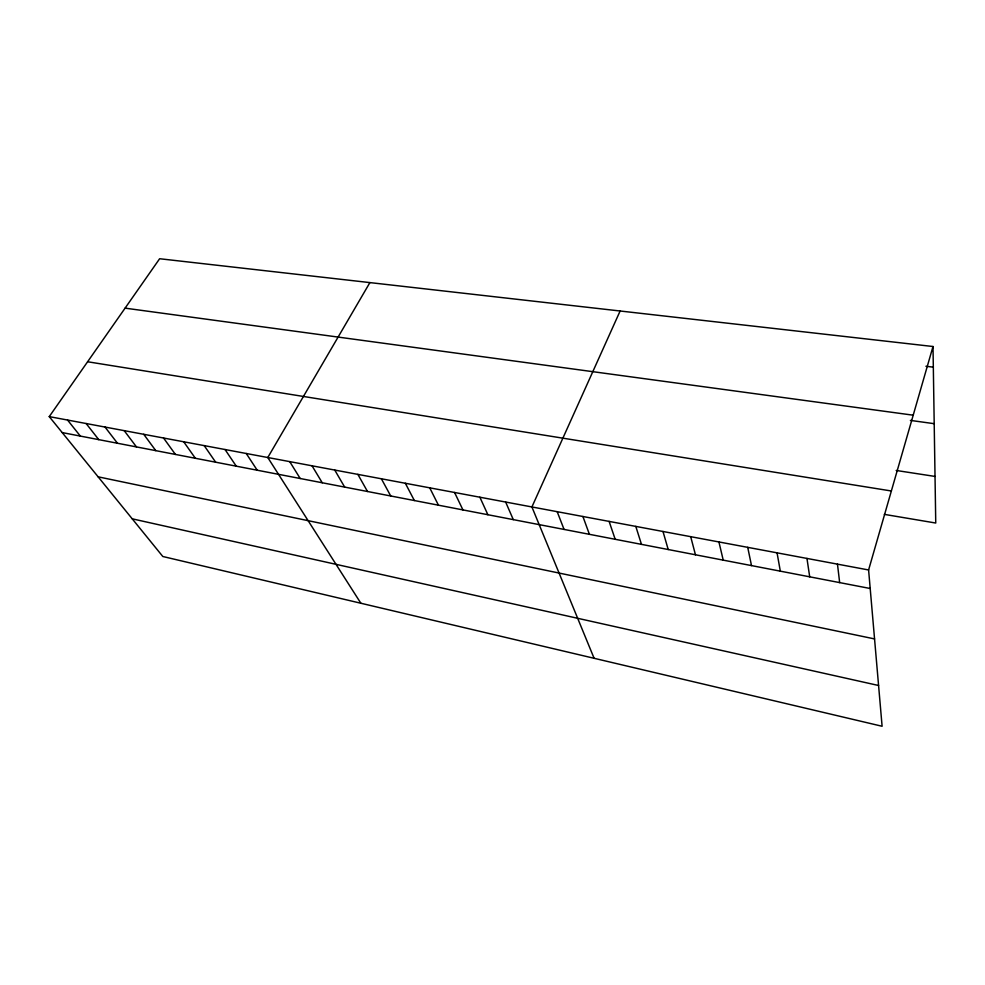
<?xml version="1.0" encoding="UTF-8"?>
<svg xmlns="http://www.w3.org/2000/svg" width="985" height="985" viewBox="0 0 985 985"><rect width="100%" height="100%" fill="white"/><g stroke="black" fill="none" stroke-linecap="round" stroke-linejoin="round"><path stroke-width="1.48" d="M868.598 569.97L933.004 346.511L159.632 258.735L49.25 416.618L162.808 556.5L882.104 726.265L868.598 569.97L49.25 416.618M620.119 311.001L531.912 506.955L594.103 658.288M369.904 282.596L267.785 457.52L360.867 603.251M925.912 366.26L933.324 367.159M125.083 308.145L913.206 415.19M910.386 420.398L934.199 423.685M896.19 470.461L935.024 476.432M87.603 361.754L891.363 490.986M884.321 514.367L935.75 523.035L933.004 346.511M62.215 432.587L870.198 588.501M98.131 476.826L874.557 638.92M132.224 518.824L878.583 685.498M67.546 420.041L80.339 436.084M86.138 423.525L98.759 439.642M105.026 427.059L117.474 443.25M124.208 430.654L136.472 446.919M143.724 434.299L155.79 450.637M163.547 438.017L175.416 454.43M183.702 441.785L195.362 458.284M204.203 445.614L215.641 462.187M225.036 449.517L236.252 466.164M246.238 453.482L257.208 470.214M289.725 461.62L300.203 478.513M312.036 465.806L322.243 482.761M334.74 470.054L344.676 487.095M357.863 474.376L367.504 491.503M381.38 478.784L390.725 495.984M405.34 483.266L414.365 500.54M429.731 487.834L438.436 505.182M454.565 492.475L462.938 509.91M479.867 497.216L487.883 514.724M505.65 502.042L513.296 519.624M557.178 511.683L564.06 529.425M582.911 516.497L589.399 534.313M609.112 521.397L615.194 539.3M635.805 526.396L641.469 544.36M662.991 531.481L668.212 549.531M690.694 536.665L695.459 554.789M718.927 541.959L723.224 560.145M747.713 547.34L751.506 565.599M777.054 552.831L780.329 571.165M806.961 558.433L809.707 576.828M837.472 564.146L839.663 582.615"/></g></svg>
